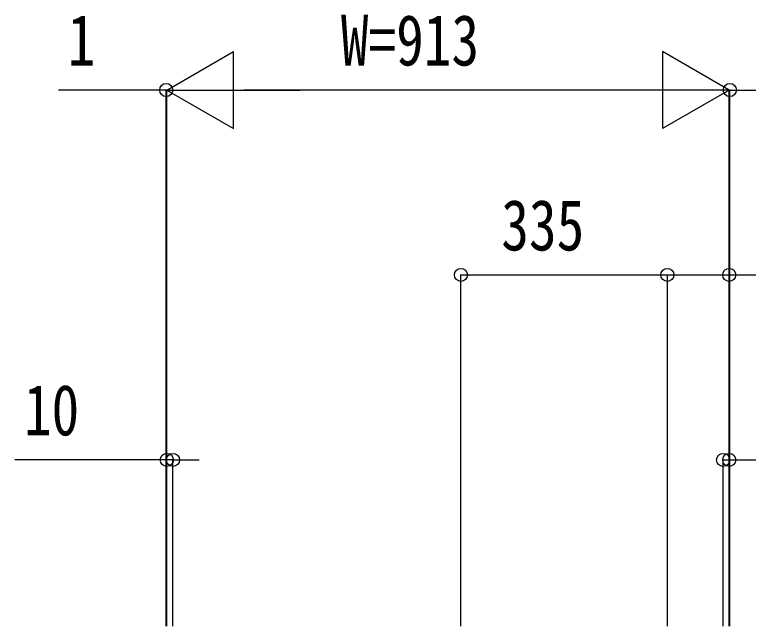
# Model space of a CAD drawing. Units: millimetres, scale not verified. Extents: x -10512 to 10512, y -7425 to 7425.
# Drawn here: x -2016 to -825, y -2932 to -1940 of the extents above; entities that cross this region are included whole.
import ezdxf
from ezdxf.enums import TextEntityAlignment as Align

# ---------------------------------------------------------------- set-up
doc = ezdxf.new("R2010")
doc.units = ezdxf.units.MM
doc.header["$LTSCALE"] = 40
doc.layers.add('0-6_YKK_D', color=6, linetype='Continuous')
doc.styles.add('ＭＳ ゴシック', font='')
doc.styles.get('ＭＳ ゴシック').set_extended_font_data('MS Gothic')

msp = doc.modelspace()

# ---------------------------------------------------------------- linework, layer by layer
at = {"layer": '0-6_YKK_D'}
for p, q in [((-1768.95, -2062.5), (-1660.7, -2000)), ((-1660.7, -2125), (-1660.7, -2000)), ((-855.95, -2062.5), (-964.2, -2000)), ((-964.2, -2000), (-964.2, -2125)), ((-1769.95, -2062.5), (-1944.95, -2062.5)), ((-1769.95, -2932.5), (-1769.95, -2061.5)), ((-1768.95, -2062.5), (-1769.95, -2062.5)), ((-1768.95, -2932.5), (-1768.95, -2061.5)), ((-1768.95, -2932.5), (-1768.95, -2061.5)), ((-1768.95, -2062.5), (-1726.45, -2062.5)), ((-1768.95, -2062.5), (-1660.7, -2125)), ((-1768.95, -2062.5), (-1552.44, -2062.5)), ((-980.95, -2062.5), (-1643.95, -2062.5)), ((-855.95, -2062.5), (-1072.46, -2062.5)), ((-855.95, -2062.5), (-964.2, -2125)), ((-855.95, -2062.5), (-898.45, -2062.5)), ((-855.95, -2932.5), (-855.95, -2061.5)), ((-855.95, -2932.5), (-855.95, -2061.5)), ((-855.95, -2062.5), (-854.95, -2062.5)), ((-854.95, -2932.5), (-854.95, -2061.5)), ((-854.95, -2062.5), (-705.95, -2062.5)), ((-1291.45, -2932.5), (-1291.45, -2361.5)), ((-1291.45, -2362.5), (-956.45, -2362.5)), ((-956.45, -2932.5), (-956.45, -2361.5)), ((-956.45, -2932.5), (-956.45, -2361.5)), ((-855.95, -2932.5), (-855.95, -2361.5)), ((-1768.95, -2662.5), (-2015.95, -2662.5)), ((-1768.95, -2932.5), (-1768.95, -2661.5)), ((-1758.95, -2662.5), (-1768.95, -2662.5)), ((-1758.95, -2932.5), (-1758.95, -2661.5)), ((-1758.95, -2662.5), (-1716.45, -2662.5)), ((-865.95, -2932.5), (-865.95, -2661.5)), ((-855.95, -2932.5), (-855.95, -2661.5))]:
    msp.add_line(p, q, dxfattribs=at)
for points in [[(-956.45, -2362.5), (-855.95, -2362.5), (-455.45, -2362.5)], [(-865.95, -2662.5), (-855.95, -2662.5), (-677.45, -2662.5)]]:
    msp.add_lwpolyline(points, dxfattribs=at)
for centre in [(-1769.95, -2062.5), (-854.95, -2062.5), (-1291.45, -2362.5), (-956.45, -2362.5), (-956.45, -2362.5), (-855.95, -2362.5), (-1768.95, -2662.5), (-1758.95, -2662.5), (-865.95, -2662.5), (-855.95, -2662.5)]:
    msp.add_circle(centre, 10.62, dxfattribs=at)

# ---------------------------------------------------------------- texts
at = {"layer": '0-6_YKK_D', "style": 'ＭＳ ゴシック', "width": 0.8}
for s, p in [('W=913', (-1486.45, -2047.5)), ('1', (-1929.95, -2047.5)), ('335', (-1225.95, -2347.5)), ('10', (-2000.95, -2647.5))]:
    msp.add_text(s, height=82.48, dxfattribs=at).set_placement(p, align=Align.BOTTOM_LEFT)

doc.saveas('drawing.dxf')
